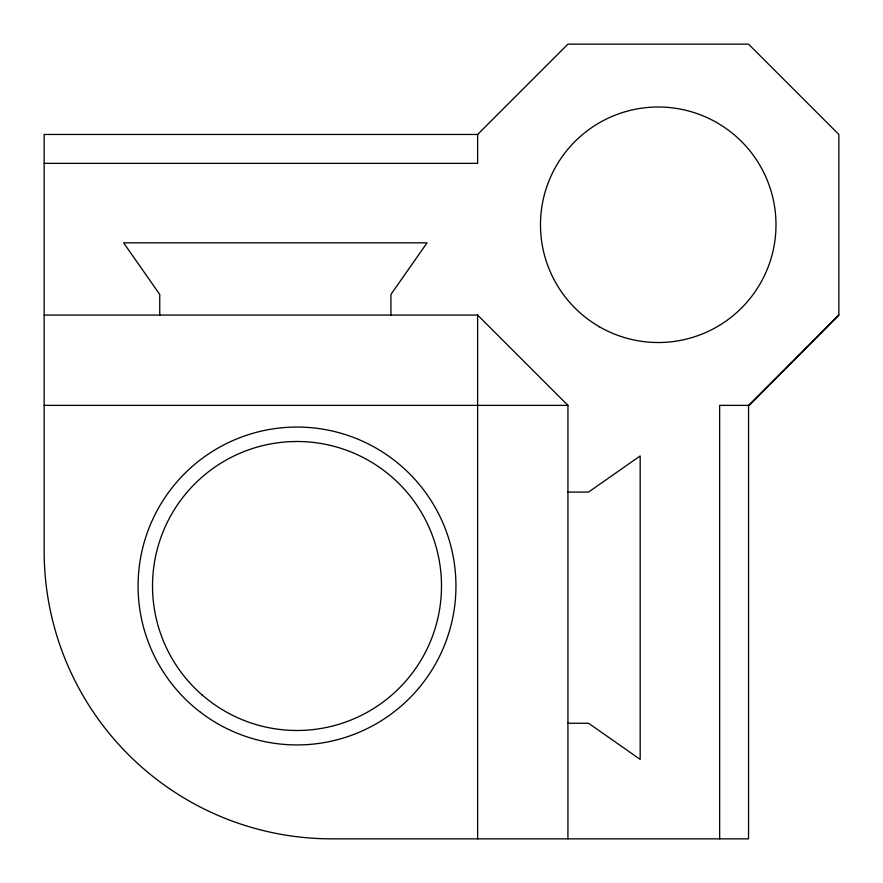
<?xml version="1.0" encoding="UTF-8"?>
<svg xmlns="http://www.w3.org/2000/svg" width="883" height="883" viewBox="0 0 883 883"><rect width="100%" height="100%" fill="white"/><g stroke="black" fill="none" stroke-linecap="round" stroke-linejoin="round"><path stroke-width="1.32" d="M838.85 315.065L748.541 405.374L748.541 838.85L331.776 838.85A287.626 287.626 0 0 1 44.15 551.224L44.15 134.459L477.626 134.459L567.935 44.15L748.541 44.15L838.85 134.459L838.85 315.065L749.27 405.374L719.645 405.374L719.645 838.85M44.15 163.355L477.626 163.355L477.626 134.459M44.15 315.065L477.626 315.065L567.935 405.374L567.935 838.85M44.15 405.374L567.935 405.374M567.935 492.074L588.564 492.074L640.175 455.937L640.175 759.391L588.564 723.254L567.935 723.254M477.626 315.065L477.626 838.85M390.926 315.065L390.926 294.436L427.063 242.825L123.609 242.825L159.746 294.436L159.746 315.065M202.064 694.91A144.492 144.492 0 0 0 438.807 613.762A144.492 144.492 0 0 0 250.165 449.304A144.492 144.492 0 0 0 202.064 694.91M200.518 712.283A158.94 158.94 0 0 0 454.635 606.411A158.94 158.94 0 0 0 235.882 439.281A158.94 158.94 0 0 0 200.518 712.283M599.358 326.743A117.759 117.759 0 0 0 775.991 224.768A117.759 117.759 0 0 0 599.358 122.781A117.759 117.759 0 0 0 599.358 326.743"/></g></svg>
